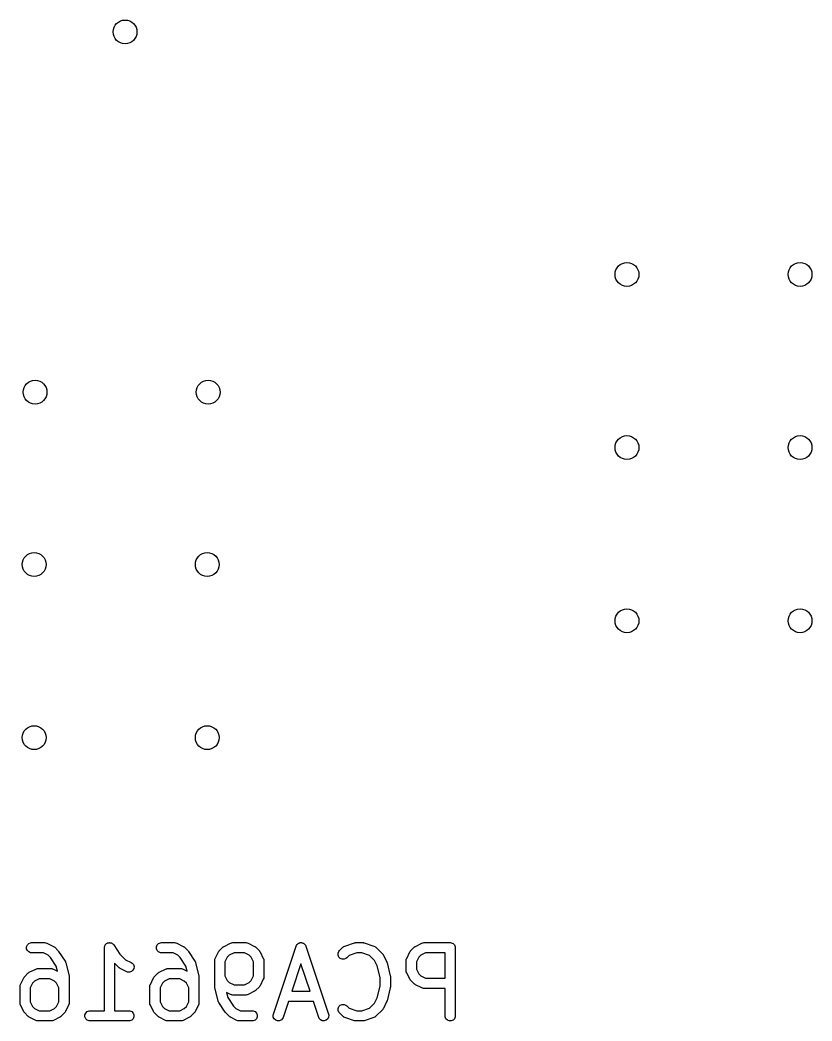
# Model space of a CAD drawing. Extents: x 0.14 to 1.51, y 0.19 to 1.9.
# Drawn here: x 0.139 to 0.597, y 1.229 to 1.807 of the extents above; entities that cross this region are included whole.
import ezdxf

# ---------------------------------------------------------------- set-up
doc = ezdxf.new("R2010")
doc.units = 0
doc.header["$MEASUREMENT"] = 0
doc.layers.add('BLACK', color=7, linetype='CONTINUOUS')

msp = doc.modelspace()

# ---------------------------------------------------------------- linework, layer by layer
at = {"layer": 'BLACK', "linetype": 'CONTINUOUS'}
for p, q in [((0.14312, 1.2718), (0.14356, 1.27287)), ((0.14312, 1.27065), (0.14312, 1.2718)), ((0.14356, 1.27287), (0.14437, 1.27368)), ((0.14437, 1.27368), (0.14544, 1.27412)), ((0.14544, 1.27412), (0.14601, 1.27418)), ((0.14601, 1.27418), (0.15351, 1.27418)), ((0.15351, 1.27418), (0.15409, 1.27412)), ((0.15409, 1.27412), (0.15419, 1.27408)), ((0.15419, 1.27408), (0.15429, 1.27408)), ((0.15429, 1.27408), (0.15483, 1.27387)), ((0.15483, 1.27387), (0.15858, 1.27199)), ((0.15858, 1.27199), (0.15883, 1.27184)), ((0.15883, 1.27184), (0.1589, 1.27181)), ((0.1589, 1.27181), (0.15898, 1.27174)), ((0.15898, 1.27174), (0.15907, 1.27169)), ((0.15907, 1.27169), (0.15913, 1.27163)), ((0.15913, 1.27163), (0.15935, 1.27144)), ((0.18806, 1.27123), (0.18811, 1.2718)), ((0.18811, 1.2718), (0.18823, 1.27207)), ((0.18823, 1.27207), (0.18828, 1.27236)), ((0.18828, 1.27236), (0.18844, 1.2726)), ((0.18844, 1.2726), (0.18855, 1.27287)), ((0.18855, 1.27287), (0.18876, 1.27307)), ((0.18876, 1.27307), (0.18892, 1.27332)), ((0.18892, 1.27332), (0.18916, 1.27348)), ((0.18916, 1.27348), (0.18937, 1.27368)), ((0.18937, 1.27368), (0.18964, 1.27379)), ((0.18964, 1.27379), (0.18988, 1.27396)), ((0.18988, 1.27396), (0.19017, 1.27401)), ((0.19017, 1.27401), (0.19043, 1.27412)), ((0.19043, 1.27412), (0.19073, 1.27412)), ((0.19073, 1.27412), (0.19101, 1.27418)), ((0.19101, 1.27418), (0.1913, 1.27412)), ((0.1913, 1.27412), (0.19159, 1.27412)), ((0.19159, 1.27412), (0.19186, 1.27401)), ((0.19186, 1.27401), (0.19214, 1.27395)), ((0.19214, 1.27395), (0.19238, 1.27379)), ((0.19238, 1.27379), (0.19265, 1.27368)), ((0.19265, 1.27368), (0.19286, 1.27348)), ((0.19286, 1.27348), (0.1931, 1.27331)), ((0.1931, 1.27331), (0.19346, 1.27287)), ((0.19346, 1.27287), (0.19346, 1.27287)), ((0.19346, 1.27287), (0.19346, 1.27287)), ((0.19346, 1.27287), (0.19347, 1.27287)), ((0.19347, 1.27287), (0.19705, 1.26748)), ((0.21811, 1.2718), (0.21855, 1.27287)), ((0.21811, 1.27065), (0.21811, 1.2718)), ((0.21855, 1.27287), (0.21937, 1.27368)), ((0.21937, 1.27368), (0.22043, 1.27412)), ((0.22043, 1.27412), (0.22101, 1.27418)), ((0.22101, 1.27418), (0.2285, 1.27418)), ((0.2285, 1.27418), (0.22908, 1.27412)), ((0.22908, 1.27412), (0.22918, 1.27408)), ((0.22918, 1.27408), (0.22928, 1.27408)), ((0.22928, 1.27408), (0.22983, 1.27387)), ((0.22983, 1.27387), (0.23357, 1.27199)), ((0.23357, 1.27199), (0.23382, 1.27184)), ((0.23382, 1.27184), (0.23389, 1.27181)), ((0.23389, 1.27181), (0.23398, 1.27174)), ((0.23398, 1.27174), (0.23406, 1.27169)), ((0.23406, 1.27169), (0.23412, 1.27163)), ((0.23412, 1.27163), (0.23434, 1.27144)), ((0.25641, 1.27144), (0.25664, 1.27163)), ((0.25664, 1.27163), (0.25669, 1.27169)), ((0.25669, 1.27169), (0.25678, 1.27174)), ((0.25678, 1.27174), (0.25686, 1.27181)), ((0.25686, 1.27181), (0.25693, 1.27184)), ((0.25693, 1.27184), (0.25718, 1.27199)), ((0.25718, 1.27199), (0.26093, 1.27387)), ((0.26093, 1.27387), (0.26147, 1.27408)), ((0.26147, 1.27408), (0.26158, 1.27408)), ((0.26158, 1.27408), (0.26167, 1.27412)), ((0.26167, 1.27412), (0.26225, 1.27418)), ((0.26225, 1.27418), (0.26975, 1.27418)), ((0.26975, 1.27418), (0.27033, 1.27412)), ((0.27033, 1.27412), (0.27042, 1.27408)), ((0.27042, 1.27408), (0.27053, 1.27408)), ((0.27053, 1.27408), (0.27107, 1.27387)), ((0.27107, 1.27387), (0.27482, 1.27199)), ((0.27482, 1.27199), (0.27507, 1.27184)), ((0.27507, 1.27184), (0.27514, 1.27181)), ((0.27514, 1.27181), (0.27522, 1.27174)), ((0.27522, 1.27174), (0.27531, 1.27169)), ((0.27531, 1.27169), (0.27536, 1.27163)), ((0.27536, 1.27163), (0.27559, 1.27144)), ((0.2857, 1.23279), (0.29882, 1.27216)), ((0.29882, 1.27216), (0.29906, 1.27269)), ((0.29906, 1.27269), (0.29919, 1.27285)), ((0.29919, 1.27285), (0.29929, 1.27304)), ((0.29929, 1.27304), (0.29957, 1.27328)), ((0.29957, 1.27328), (0.29981, 1.27356)), ((0.29981, 1.27356), (0.3, 1.27365)), ((0.3, 1.27365), (0.30016, 1.27379)), ((0.30016, 1.27379), (0.30051, 1.27391)), ((0.30051, 1.27391), (0.30084, 1.27408)), ((0.30084, 1.27408), (0.30105, 1.27409)), ((0.30105, 1.27409), (0.30125, 1.27416)), ((0.30125, 1.27416), (0.30162, 1.27413)), ((0.30162, 1.27413), (0.30199, 1.27416)), ((0.30199, 1.27416), (0.30219, 1.27409)), ((0.30219, 1.27409), (0.3024, 1.27408)), ((0.3024, 1.27408), (0.30273, 1.27391)), ((0.30273, 1.27391), (0.30308, 1.27379)), ((0.30308, 1.27379), (0.30324, 1.27365)), ((0.30324, 1.27365), (0.30343, 1.27356)), ((0.30343, 1.27356), (0.30367, 1.27328)), ((0.30367, 1.27328), (0.30395, 1.27304)), ((0.30395, 1.27304), (0.30405, 1.27285)), ((0.30405, 1.27285), (0.30419, 1.27269)), ((0.30419, 1.27269), (0.30442, 1.27216)), ((0.30442, 1.27216), (0.31755, 1.23279)), ((0.32578, 1.27144), (0.32623, 1.27181)), ((0.32623, 1.27181), (0.32632, 1.27185)), ((0.32632, 1.27185), (0.3264, 1.27192)), ((0.3264, 1.27192), (0.32693, 1.27215)), ((0.32693, 1.27215), (0.33256, 1.27403)), ((0.33256, 1.27403), (0.33284, 1.27409)), ((0.33284, 1.27409), (0.33292, 1.27412)), ((0.33292, 1.27412), (0.33302, 1.27413)), ((0.33302, 1.27413), (0.33312, 1.27416)), ((0.33312, 1.27416), (0.3332, 1.27415)), ((0.3332, 1.27415), (0.33349, 1.27418)), ((0.33349, 1.27418), (0.33724, 1.27418)), ((0.33724, 1.27418), (0.33753, 1.27415)), ((0.33753, 1.27415), (0.33761, 1.27416)), ((0.33761, 1.27416), (0.33771, 1.27413)), ((0.33771, 1.27413), (0.33782, 1.27412)), ((0.33782, 1.27412), (0.33789, 1.27409)), ((0.33789, 1.27409), (0.33817, 1.27403)), ((0.33817, 1.27403), (0.3438, 1.27215)), ((0.3438, 1.27215), (0.34433, 1.27192)), ((0.34433, 1.27192), (0.34441, 1.27185)), ((0.34441, 1.27185), (0.34451, 1.27181)), ((0.34451, 1.27181), (0.34495, 1.27144)), ((0.36702, 1.27144), (0.36725, 1.27163)), ((0.36725, 1.27163), (0.3673, 1.27169)), ((0.3673, 1.27169), (0.36739, 1.27174)), ((0.36739, 1.27174), (0.36747, 1.27181)), ((0.36747, 1.27181), (0.36754, 1.27184)), ((0.36754, 1.27184), (0.36779, 1.27199)), ((0.36779, 1.27199), (0.37154, 1.27387)), ((0.37154, 1.27387), (0.37208, 1.27408)), ((0.37208, 1.27408), (0.37219, 1.27408)), ((0.37219, 1.27408), (0.37229, 1.27412)), ((0.37229, 1.27412), (0.37286, 1.27418)), ((0.37286, 1.27418), (0.38786, 1.27418)), ((0.38786, 1.27418), (0.38844, 1.27412)), ((0.38844, 1.27412), (0.3895, 1.27368)), ((0.3895, 1.27368), (0.39031, 1.27287)), ((0.39031, 1.27287), (0.39076, 1.2718)), ((0.39076, 1.2718), (0.39081, 1.27123)), ((0.14356, 1.26959), (0.14312, 1.27065)), ((0.14437, 1.26877), (0.14356, 1.26959)), ((0.14544, 1.26833), (0.14437, 1.26877)), ((0.14601, 1.26827), (0.14544, 1.26833)), ((0.15282, 1.26827), (0.14601, 1.26827)), ((0.15551, 1.26693), (0.15282, 1.26827)), ((0.15684, 1.2656), (0.15551, 1.26693)), ((0.15935, 1.27144), (0.16123, 1.26957)), ((0.16123, 1.26957), (0.16123, 1.26956)), ((0.16123, 1.26956), (0.16123, 1.26956)), ((0.16123, 1.26956), (0.16142, 1.26933)), ((0.16142, 1.26933), (0.16159, 1.26912)), ((0.16159, 1.26912), (0.16159, 1.26912)), ((0.16159, 1.26912), (0.1616, 1.26912)), ((0.1616, 1.26912), (0.16534, 1.26349)), ((0.18806, 1.23481), (0.18806, 1.27123)), ((0.18806, 1.27123), (0.18806, 1.27123)), ((0.18806, 1.27123), (0.18806, 1.27123)), ((0.18806, 1.27123), (0.18806, 1.27123)), ((0.19705, 1.26748), (0.20026, 1.26428)), ((0.21855, 1.26959), (0.21811, 1.27065)), ((0.21937, 1.26877), (0.21855, 1.26959)), ((0.22043, 1.26833), (0.21937, 1.26877)), ((0.22101, 1.26827), (0.22043, 1.26833)), ((0.22781, 1.26827), (0.22101, 1.26827)), ((0.23051, 1.26693), (0.22781, 1.26827)), ((0.23183, 1.2656), (0.23051, 1.26693)), ((0.23434, 1.27144), (0.23622, 1.26957)), ((0.23622, 1.26957), (0.23622, 1.26956)), ((0.23622, 1.26956), (0.23622, 1.26956)), ((0.23622, 1.26956), (0.23641, 1.26933)), ((0.23641, 1.26933), (0.23658, 1.26912)), ((0.23658, 1.26912), (0.23658, 1.26912)), ((0.23658, 1.26912), (0.23659, 1.26912)), ((0.23659, 1.26912), (0.24034, 1.26349)), ((0.25211, 1.26505), (0.25399, 1.2688)), ((0.25399, 1.2688), (0.25414, 1.26905)), ((0.25414, 1.26905), (0.25417, 1.26912)), ((0.25417, 1.26912), (0.25424, 1.2692)), ((0.25424, 1.2692), (0.25429, 1.26929)), ((0.25429, 1.26929), (0.25435, 1.26934)), ((0.25435, 1.26934), (0.25454, 1.26957)), ((0.25454, 1.26957), (0.25641, 1.27144)), ((0.26025, 1.26693), (0.25905, 1.26573)), ((0.26295, 1.26827), (0.26025, 1.26693)), ((0.26905, 1.26827), (0.26295, 1.26827)), ((0.27175, 1.26693), (0.26905, 1.26827)), ((0.27295, 1.26573), (0.27175, 1.26693)), ((0.27559, 1.27144), (0.27746, 1.26957)), ((0.27746, 1.26957), (0.27765, 1.26934)), ((0.27765, 1.26934), (0.27771, 1.26929)), ((0.27771, 1.26929), (0.27776, 1.2692)), ((0.27776, 1.2692), (0.27783, 1.26912)), ((0.27783, 1.26912), (0.27786, 1.26905)), ((0.27786, 1.26905), (0.27801, 1.2688)), ((0.27801, 1.2688), (0.27989, 1.26505)), ((0.3231, 1.26805), (0.32354, 1.26912)), ((0.3231, 1.2669), (0.3231, 1.26805)), ((0.32354, 1.26584), (0.3231, 1.2669)), ((0.32354, 1.26912), (0.3239, 1.26957)), ((0.32435, 1.26502), (0.32354, 1.26584)), ((0.3239, 1.26957), (0.32578, 1.27144)), ((0.32946, 1.26677), (0.32808, 1.26539)), ((0.33397, 1.26827), (0.32946, 1.26677)), ((0.33676, 1.26827), (0.33397, 1.26827)), ((0.34127, 1.26677), (0.33676, 1.26827)), ((0.34419, 1.26385), (0.34127, 1.26677)), ((0.34495, 1.27144), (0.3487, 1.26769)), ((0.3487, 1.26769), (0.34889, 1.26746)), ((0.34889, 1.26746), (0.34895, 1.26741)), ((0.34895, 1.26741), (0.349, 1.26732)), ((0.349, 1.26732), (0.34907, 1.26724)), ((0.34907, 1.26724), (0.3491, 1.26717)), ((0.3491, 1.26717), (0.34926, 1.26692)), ((0.34926, 1.26692), (0.35113, 1.26317)), ((0.36272, 1.26505), (0.3646, 1.2688)), ((0.3646, 1.2688), (0.36475, 1.26905)), ((0.36475, 1.26905), (0.36478, 1.26912)), ((0.36478, 1.26912), (0.36485, 1.2692)), ((0.36485, 1.2692), (0.3649, 1.26929)), ((0.3649, 1.26929), (0.36496, 1.26934)), ((0.36496, 1.26934), (0.36515, 1.26957)), ((0.36515, 1.26957), (0.36702, 1.27144)), ((0.37086, 1.26693), (0.36966, 1.26573)), ((0.37356, 1.26827), (0.37086, 1.26693)), ((0.38491, 1.26827), (0.37356, 1.26827)), ((0.38491, 1.25356), (0.38491, 1.26827)), ((0.39081, 1.27123), (0.39081, 1.23186)), ((0.16015, 1.26064), (0.15684, 1.2656)), ((0.16088, 1.25772), (0.16015, 1.26064)), ((0.16534, 1.26349), (0.16551, 1.26317)), ((0.16551, 1.26317), (0.16556, 1.26311)), ((0.16556, 1.26311), (0.16558, 1.26305)), ((0.16558, 1.26305), (0.16562, 1.26298)), ((0.16562, 1.26298), (0.16563, 1.26291)), ((0.16563, 1.26291), (0.16575, 1.26257)), ((0.16575, 1.26257), (0.16763, 1.25507)), ((0.19642, 1.25977), (0.19396, 1.26222)), ((0.19396, 1.26222), (0.19396, 1.23481)), ((0.20026, 1.26428), (0.20358, 1.26262)), ((0.20358, 1.26262), (0.20407, 1.26231)), ((0.20407, 1.26231), (0.20482, 1.26144)), ((0.20482, 1.26144), (0.20519, 1.26035)), ((0.20519, 1.26035), (0.20511, 1.2592)), ((0.23514, 1.26064), (0.23183, 1.2656)), ((0.23587, 1.25772), (0.23514, 1.26064)), ((0.24034, 1.26349), (0.2405, 1.26317)), ((0.2405, 1.26317), (0.24055, 1.26311)), ((0.24055, 1.26311), (0.24057, 1.26305)), ((0.24057, 1.26305), (0.24061, 1.26298)), ((0.24061, 1.26298), (0.24062, 1.26291)), ((0.24062, 1.26291), (0.24074, 1.26257)), ((0.24074, 1.26257), (0.24262, 1.25507)), ((0.2518, 1.26373), (0.25186, 1.2643)), ((0.2518, 1.24873), (0.2518, 1.26373)), ((0.25186, 1.2643), (0.2519, 1.2644)), ((0.2519, 1.26451), (0.25211, 1.26505)), ((0.2519, 1.2644), (0.2519, 1.26451)), ((0.25905, 1.26573), (0.2577, 1.26303)), ((0.2577, 1.26303), (0.2577, 1.25505)), ((0.2743, 1.26303), (0.27295, 1.26573)), ((0.2743, 1.25505), (0.2743, 1.26303)), ((0.27989, 1.26505), (0.2801, 1.26451)), ((0.2801, 1.26451), (0.2801, 1.2644)), ((0.2801, 1.2644), (0.28014, 1.2643)), ((0.28014, 1.2643), (0.2802, 1.26373)), ((0.2802, 1.26373), (0.2802, 1.25435)), ((0.30162, 1.26189), (0.29634, 1.24606)), ((0.3069, 1.24606), (0.30162, 1.26189)), ((0.32542, 1.26458), (0.32435, 1.26502)), ((0.32657, 1.26458), (0.32542, 1.26458)), ((0.32763, 1.26502), (0.32657, 1.26458)), ((0.32808, 1.26539), (0.32763, 1.26502)), ((0.3457, 1.26082), (0.34419, 1.26385)), ((0.34741, 1.25399), (0.3457, 1.26082)), ((0.35113, 1.26317), (0.35115, 1.26313)), ((0.35115, 1.26313), (0.35116, 1.26311)), ((0.35116, 1.26311), (0.35125, 1.26287)), ((0.35125, 1.26287), (0.35134, 1.26263)), ((0.35134, 1.26263), (0.35134, 1.26261)), ((0.35134, 1.26261), (0.35135, 1.26257)), ((0.35135, 1.26257), (0.35323, 1.25507)), ((0.36241, 1.26373), (0.36247, 1.2643)), ((0.36241, 1.2581), (0.36241, 1.26373)), ((0.36247, 1.2643), (0.36251, 1.2644)), ((0.36251, 1.26451), (0.36272, 1.26505)), ((0.36251, 1.2644), (0.36251, 1.26451)), ((0.36966, 1.26573), (0.36832, 1.26303)), ((0.36832, 1.26303), (0.36832, 1.2588)), ((0.14175, 1.2542), (0.14181, 1.25429)), ((0.14181, 1.25429), (0.14187, 1.25434)), ((0.14187, 1.25434), (0.14205, 1.25457)), ((0.14205, 1.25457), (0.14393, 1.25644)), ((0.14393, 1.25644), (0.14415, 1.25663)), ((0.14415, 1.25663), (0.1442, 1.25669)), ((0.1442, 1.25669), (0.14429, 1.25674)), ((0.14429, 1.25674), (0.14437, 1.25681)), ((0.14437, 1.25681), (0.14445, 1.25684)), ((0.14445, 1.25684), (0.14469, 1.257)), ((0.14469, 1.257), (0.14844, 1.25887)), ((0.14844, 1.25887), (0.14898, 1.25908)), ((0.14898, 1.25908), (0.14909, 1.25908)), ((0.14909, 1.25908), (0.14919, 1.25913)), ((0.14919, 1.25913), (0.14976, 1.25918)), ((0.14976, 1.25918), (0.15726, 1.25918)), ((0.15726, 1.25918), (0.15784, 1.25913)), ((0.15784, 1.25913), (0.15794, 1.25908)), ((0.15794, 1.25908), (0.15804, 1.25908)), ((0.15804, 1.25908), (0.15858, 1.25887)), ((0.15858, 1.25887), (0.16088, 1.25772)), ((0.16763, 1.25507), (0.16764, 1.25497)), ((0.16764, 1.25497), (0.16766, 1.25493)), ((0.16766, 1.25493), (0.16768, 1.25471)), ((0.16768, 1.25471), (0.16771, 1.2545)), ((0.16771, 1.2545), (0.16771, 1.25446)), ((0.16771, 1.25446), (0.16772, 1.25435)), ((0.16772, 1.25435), (0.16772, 1.23936)), ((0.19665, 1.25958), (0.19642, 1.25977)), ((0.1967, 1.25952), (0.19665, 1.25958)), ((0.19679, 1.25947), (0.1967, 1.25952)), ((0.19687, 1.2594), (0.19679, 1.25947)), ((0.19694, 1.25937), (0.19687, 1.2594)), ((0.19719, 1.25921), (0.19694, 1.25937)), ((0.20094, 1.25734), (0.19719, 1.25921)), ((0.20148, 1.25713), (0.20094, 1.25734)), ((0.20263, 1.25705), (0.20148, 1.25713)), ((0.20372, 1.25741), (0.20263, 1.25705)), ((0.20459, 1.25817), (0.20372, 1.25741)), ((0.20511, 1.2592), (0.20459, 1.25817)), ((0.21674, 1.2542), (0.2168, 1.25429)), ((0.2168, 1.25429), (0.21686, 1.25434)), ((0.21686, 1.25434), (0.21704, 1.25457)), ((0.21704, 1.25457), (0.21892, 1.25644)), ((0.21892, 1.25644), (0.21914, 1.25663)), ((0.21914, 1.25663), (0.2192, 1.25669)), ((0.2192, 1.25669), (0.21928, 1.25674)), ((0.21928, 1.25674), (0.21937, 1.25681)), ((0.21937, 1.25681), (0.21944, 1.25684)), ((0.21944, 1.25684), (0.21969, 1.257)), ((0.21969, 1.257), (0.22343, 1.25887)), ((0.22343, 1.25887), (0.22398, 1.25908)), ((0.22398, 1.25908), (0.22408, 1.25908)), ((0.22408, 1.25908), (0.22418, 1.25913)), ((0.22418, 1.25913), (0.22476, 1.25918)), ((0.22476, 1.25918), (0.23225, 1.25918)), ((0.23225, 1.25918), (0.23283, 1.25913)), ((0.23283, 1.25913), (0.23293, 1.25908)), ((0.23293, 1.25908), (0.23303, 1.25908)), ((0.23303, 1.25908), (0.23357, 1.25887)), ((0.23357, 1.25887), (0.23587, 1.25772)), ((0.24262, 1.25507), (0.24263, 1.25497)), ((0.24263, 1.25497), (0.24265, 1.25493)), ((0.24265, 1.25493), (0.24267, 1.25471)), ((0.24267, 1.25471), (0.2427, 1.2545)), ((0.2427, 1.2545), (0.2427, 1.25446)), ((0.2427, 1.25446), (0.24271, 1.25435)), ((0.24271, 1.25435), (0.24271, 1.23936)), ((0.2577, 1.25505), (0.25905, 1.25235)), ((0.27295, 1.25235), (0.2743, 1.25505)), ((0.2802, 1.25435), (0.28014, 1.25378)), ((0.35323, 1.25507), (0.35324, 1.25497)), ((0.35324, 1.25497), (0.35326, 1.25493)), ((0.35326, 1.25493), (0.35328, 1.25471)), ((0.35328, 1.25471), (0.35331, 1.2545)), ((0.35331, 1.2545), (0.35331, 1.25446)), ((0.35331, 1.25446), (0.35332, 1.25435)), ((0.35332, 1.25435), (0.35332, 1.24873)), ((0.36247, 1.25753), (0.36241, 1.2581)), ((0.36251, 1.25743), (0.36247, 1.25753)), ((0.36251, 1.25732), (0.36251, 1.25743)), ((0.36272, 1.25678), (0.36251, 1.25732)), ((0.3646, 1.25303), (0.36272, 1.25678)), ((0.36832, 1.2588), (0.36966, 1.2561)), ((0.36966, 1.2561), (0.37086, 1.25491)), ((0.37086, 1.25491), (0.37356, 1.25356)), ((0.13931, 1.24873), (0.13937, 1.24931)), ((0.13931, 1.23936), (0.13931, 1.24873)), ((0.13937, 1.24931), (0.13941, 1.2494)), ((0.13941, 1.2494), (0.13942, 1.24951)), ((0.13942, 1.24951), (0.13962, 1.25005)), ((0.13962, 1.25005), (0.1415, 1.2538)), ((0.1415, 1.2538), (0.14166, 1.25405)), ((0.14166, 1.25405), (0.14169, 1.25412)), ((0.14169, 1.25412), (0.14175, 1.2542)), ((0.14657, 1.25073), (0.14522, 1.24803)), ((0.14776, 1.25193), (0.14657, 1.25073)), ((0.15046, 1.25328), (0.14776, 1.25193)), ((0.15657, 1.25328), (0.15046, 1.25328)), ((0.15926, 1.25193), (0.15657, 1.25328)), ((0.16046, 1.25073), (0.15926, 1.25193)), ((0.16181, 1.24803), (0.16046, 1.25073)), ((0.2143, 1.24873), (0.21436, 1.24931)), ((0.2143, 1.23936), (0.2143, 1.24873)), ((0.21436, 1.24931), (0.2144, 1.2494)), ((0.2144, 1.2494), (0.21441, 1.24951)), ((0.21441, 1.24951), (0.21462, 1.25005)), ((0.21462, 1.25005), (0.21649, 1.2538)), ((0.21649, 1.2538), (0.21665, 1.25405)), ((0.21665, 1.25405), (0.21668, 1.25412)), ((0.21668, 1.25412), (0.21674, 1.2542)), ((0.22156, 1.25073), (0.22021, 1.24803)), ((0.22275, 1.25193), (0.22156, 1.25073)), ((0.22545, 1.25328), (0.22275, 1.25193)), ((0.23156, 1.25328), (0.22545, 1.25328)), ((0.23425, 1.25193), (0.23156, 1.25328)), ((0.23545, 1.25073), (0.23425, 1.25193)), ((0.2368, 1.24803), (0.23545, 1.25073)), ((0.25181, 1.24863), (0.2518, 1.24873)), ((0.2518, 1.24859), (0.25181, 1.24863)), ((0.25183, 1.24837), (0.2518, 1.24859)), ((0.25905, 1.25235), (0.26025, 1.25116)), ((0.26025, 1.25116), (0.26295, 1.24981)), ((0.26295, 1.24981), (0.26905, 1.24981)), ((0.26905, 1.24981), (0.27175, 1.25116)), ((0.27175, 1.25116), (0.27295, 1.25235)), ((0.27746, 1.24852), (0.27559, 1.24664)), ((0.27765, 1.24874), (0.27746, 1.24852)), ((0.27771, 1.24879), (0.27765, 1.24874)), ((0.27776, 1.24888), (0.27771, 1.24879)), ((0.27783, 1.24896), (0.27776, 1.24888)), ((0.27786, 1.24904), (0.27783, 1.24896)), ((0.27801, 1.24928), (0.27786, 1.24904)), ((0.27989, 1.25303), (0.27801, 1.24928)), ((0.2801, 1.25357), (0.27989, 1.25303)), ((0.28014, 1.25378), (0.2801, 1.25368)), ((0.2801, 1.25368), (0.2801, 1.25357)), ((0.3457, 1.24226), (0.34741, 1.24909)), ((0.34741, 1.24909), (0.34741, 1.25399)), ((0.35331, 1.24859), (0.35328, 1.24837)), ((0.35332, 1.24873), (0.35331, 1.24863)), ((0.35331, 1.24863), (0.35331, 1.24859)), ((0.36475, 1.25279), (0.3646, 1.25303)), ((0.36478, 1.25271), (0.36475, 1.25279)), ((0.36485, 1.25263), (0.36478, 1.25271)), ((0.3649, 1.25254), (0.36485, 1.25263)), ((0.36496, 1.25249), (0.3649, 1.25254)), ((0.36515, 1.25227), (0.36496, 1.25249)), ((0.36702, 1.25039), (0.36515, 1.25227)), ((0.36725, 1.25021), (0.36702, 1.25039)), ((0.3673, 1.25015), (0.36725, 1.25021)), ((0.36739, 1.25009), (0.3673, 1.25015)), ((0.36747, 1.25002), (0.36739, 1.25009)), ((0.36754, 1.24999), (0.36747, 1.25002)), ((0.36779, 1.24984), (0.36754, 1.24999)), ((0.37154, 1.24796), (0.36779, 1.24984)), ((0.37356, 1.25356), (0.38491, 1.25356)), ((0.14522, 1.24803), (0.14522, 1.24005)), ((0.16181, 1.24005), (0.16181, 1.24803)), ((0.22021, 1.24803), (0.22021, 1.24005)), ((0.2368, 1.24005), (0.2368, 1.24803)), ((0.25186, 1.24815), (0.25183, 1.24837)), ((0.25187, 1.24811), (0.25186, 1.24815)), ((0.25189, 1.24801), (0.25187, 1.24811)), ((0.25376, 1.24052), (0.25189, 1.24801)), ((0.26093, 1.24421), (0.25864, 1.24536)), ((0.25864, 1.24536), (0.25937, 1.24244)), ((0.26147, 1.24401), (0.26093, 1.24421)), ((0.26158, 1.244), (0.26147, 1.24401)), ((0.26167, 1.24396), (0.26158, 1.244)), ((0.26225, 1.2439), (0.26167, 1.24396)), ((0.26975, 1.2439), (0.26225, 1.2439)), ((0.27033, 1.24396), (0.26975, 1.2439)), ((0.27042, 1.244), (0.27033, 1.24396)), ((0.27053, 1.24401), (0.27042, 1.244)), ((0.27107, 1.24421), (0.27053, 1.24401)), ((0.27482, 1.24609), (0.27107, 1.24421)), ((0.27507, 1.24625), (0.27482, 1.24609)), ((0.27514, 1.24628), (0.27507, 1.24625)), ((0.27522, 1.24634), (0.27514, 1.24628)), ((0.27531, 1.2464), (0.27522, 1.24634)), ((0.27536, 1.24646), (0.27531, 1.2464)), ((0.27559, 1.24664), (0.27536, 1.24646)), ((0.29634, 1.24606), (0.3069, 1.24606)), ((0.35323, 1.24801), (0.35135, 1.24052)), ((0.35324, 1.24811), (0.35323, 1.24801)), ((0.35326, 1.24815), (0.35324, 1.24811)), ((0.35328, 1.24837), (0.35326, 1.24815)), ((0.37208, 1.24776), (0.37154, 1.24796)), ((0.37219, 1.24775), (0.37208, 1.24776)), ((0.37229, 1.24771), (0.37219, 1.24775)), ((0.37286, 1.24765), (0.37229, 1.24771)), ((0.38491, 1.24765), (0.37286, 1.24765)), ((0.38491, 1.23186), (0.38491, 1.24765)), ((0.13937, 1.23878), (0.13931, 1.23936)), ((0.13941, 1.23868), (0.13937, 1.23878)), ((0.13942, 1.23858), (0.13941, 1.23868)), ((0.13962, 1.23804), (0.13942, 1.23858)), ((0.1415, 1.23429), (0.13962, 1.23804)), ((0.14522, 1.24005), (0.14657, 1.23736)), ((0.14657, 1.23736), (0.14776, 1.23616)), ((0.15926, 1.23616), (0.16046, 1.23736)), ((0.16046, 1.23736), (0.16181, 1.24005)), ((0.1674, 1.23804), (0.16553, 1.23429)), ((0.16761, 1.23858), (0.1674, 1.23804)), ((0.16762, 1.23868), (0.16761, 1.23858)), ((0.16766, 1.23878), (0.16762, 1.23868)), ((0.16772, 1.23936), (0.16766, 1.23878)), ((0.21436, 1.23878), (0.2143, 1.23936)), ((0.2144, 1.23868), (0.21436, 1.23878)), ((0.21441, 1.23858), (0.2144, 1.23868)), ((0.21462, 1.23804), (0.21441, 1.23858)), ((0.21649, 1.23429), (0.21462, 1.23804)), ((0.22021, 1.24005), (0.22156, 1.23736)), ((0.22156, 1.23736), (0.22275, 1.23616)), ((0.23425, 1.23616), (0.23545, 1.23736)), ((0.23545, 1.23736), (0.2368, 1.24005)), ((0.24239, 1.23804), (0.24052, 1.23429)), ((0.2426, 1.23858), (0.24239, 1.23804)), ((0.24261, 1.23868), (0.2426, 1.23858)), ((0.24265, 1.23878), (0.24261, 1.23868)), ((0.24271, 1.23936), (0.24265, 1.23878)), ((0.25388, 1.24018), (0.25376, 1.24052)), ((0.2539, 1.2401), (0.25388, 1.24018)), ((0.25393, 1.24004), (0.2539, 1.2401)), ((0.25396, 1.23997), (0.25393, 1.24004)), ((0.254, 1.23991), (0.25396, 1.23997)), ((0.25417, 1.23959), (0.254, 1.23991)), ((0.25792, 1.23397), (0.25417, 1.23959)), ((0.25937, 1.24244), (0.26267, 1.23749)), ((0.26267, 1.23749), (0.264, 1.23616)), ((0.29437, 1.24015), (0.2913, 1.23092)), ((0.30887, 1.24015), (0.29437, 1.24015)), ((0.31194, 1.23092), (0.30887, 1.24015)), ((0.3231, 1.23618), (0.32354, 1.23725)), ((0.32354, 1.23725), (0.32435, 1.23806)), ((0.32435, 1.23806), (0.32542, 1.2385)), ((0.32542, 1.2385), (0.32657, 1.2385)), ((0.32657, 1.2385), (0.32763, 1.23806)), ((0.32763, 1.23806), (0.32808, 1.23769)), ((0.32808, 1.23769), (0.32946, 1.23631)), ((0.34127, 1.23631), (0.34419, 1.23923)), ((0.34419, 1.23923), (0.3457, 1.24226)), ((0.35113, 1.23991), (0.34926, 1.23616)), ((0.35115, 1.23995), (0.35113, 1.23991)), ((0.35116, 1.23997), (0.35115, 1.23995)), ((0.35125, 1.24021), (0.35116, 1.23997)), ((0.35134, 1.24045), (0.35125, 1.24021)), ((0.35135, 1.24052), (0.35134, 1.24047)), ((0.35134, 1.24047), (0.35134, 1.24045)), ((0.14166, 1.23404), (0.1415, 1.23429)), ((0.14169, 1.23397), (0.14166, 1.23404)), ((0.14175, 1.23389), (0.14169, 1.23397)), ((0.14181, 1.2338), (0.14175, 1.23389)), ((0.14187, 1.23375), (0.14181, 1.2338)), ((0.14205, 1.23352), (0.14187, 1.23375)), ((0.14393, 1.23164), (0.14205, 1.23352)), ((0.14415, 1.23146), (0.14393, 1.23164)), ((0.1442, 1.2314), (0.14415, 1.23146)), ((0.14429, 1.23134), (0.1442, 1.2314)), ((0.14437, 1.23128), (0.14429, 1.23134)), ((0.14445, 1.23125), (0.14437, 1.23128)), ((0.14469, 1.23109), (0.14445, 1.23125)), ((0.14776, 1.23616), (0.15046, 1.23481)), ((0.15046, 1.23481), (0.15657, 1.23481)), ((0.15657, 1.23481), (0.15926, 1.23616)), ((0.16258, 1.23125), (0.16233, 1.23109)), ((0.16265, 1.23128), (0.16258, 1.23125)), ((0.16273, 1.23134), (0.16265, 1.23128)), ((0.16282, 1.2314), (0.16273, 1.23134)), ((0.16287, 1.23146), (0.16282, 1.2314)), ((0.1631, 1.23164), (0.16287, 1.23146)), ((0.16498, 1.23352), (0.1631, 1.23164)), ((0.16516, 1.23375), (0.16498, 1.23352)), ((0.16522, 1.2338), (0.16516, 1.23375)), ((0.16528, 1.23389), (0.16522, 1.2338)), ((0.16534, 1.23397), (0.16528, 1.23389)), ((0.16537, 1.23404), (0.16534, 1.23397)), ((0.16553, 1.23429), (0.16537, 1.23404)), ((0.17686, 1.23243), (0.17731, 1.2335)), ((0.17686, 1.23128), (0.17686, 1.23243)), ((0.17731, 1.23022), (0.17686, 1.23128)), ((0.17731, 1.2335), (0.17812, 1.23431)), ((0.17812, 1.23431), (0.17918, 1.23475)), ((0.17918, 1.23475), (0.17976, 1.23481)), ((0.17976, 1.23481), (0.18806, 1.23481)), ((0.19396, 1.23481), (0.20226, 1.23481)), ((0.20226, 1.23481), (0.20283, 1.23475)), ((0.20283, 1.23475), (0.2039, 1.23431)), ((0.2039, 1.23431), (0.20471, 1.2335)), ((0.20471, 1.2335), (0.20515, 1.23243)), ((0.20515, 1.23128), (0.20471, 1.23022)), ((0.20515, 1.23243), (0.20515, 1.23128)), ((0.21665, 1.23404), (0.21649, 1.23429)), ((0.21668, 1.23397), (0.21665, 1.23404)), ((0.21674, 1.23389), (0.21668, 1.23397)), ((0.2168, 1.2338), (0.21674, 1.23389)), ((0.21686, 1.23375), (0.2168, 1.2338)), ((0.21704, 1.23352), (0.21686, 1.23375)), ((0.21892, 1.23164), (0.21704, 1.23352)), ((0.21914, 1.23146), (0.21892, 1.23164)), ((0.2192, 1.2314), (0.21914, 1.23146)), ((0.21928, 1.23134), (0.2192, 1.2314)), ((0.21937, 1.23128), (0.21928, 1.23134)), ((0.21944, 1.23125), (0.21937, 1.23128)), ((0.21969, 1.23109), (0.21944, 1.23125)), ((0.22275, 1.23616), (0.22545, 1.23481)), ((0.22545, 1.23481), (0.23156, 1.23481)), ((0.23156, 1.23481), (0.23425, 1.23616)), ((0.23757, 1.23125), (0.23732, 1.23109)), ((0.23764, 1.23128), (0.23757, 1.23125)), ((0.23773, 1.23134), (0.23764, 1.23128)), ((0.23781, 1.2314), (0.23773, 1.23134)), ((0.23787, 1.23146), (0.23781, 1.2314)), ((0.23809, 1.23164), (0.23787, 1.23146)), ((0.23997, 1.23352), (0.23809, 1.23164)), ((0.24015, 1.23375), (0.23997, 1.23352)), ((0.24021, 1.2338), (0.24015, 1.23375)), ((0.24027, 1.23389), (0.24021, 1.2338)), ((0.24033, 1.23397), (0.24027, 1.23389)), ((0.24036, 1.23404), (0.24033, 1.23397)), ((0.24052, 1.23429), (0.24036, 1.23404)), ((0.2581, 1.23375), (0.25792, 1.23397)), ((0.25792, 1.23397), (0.25792, 1.23397)), ((0.25792, 1.23397), (0.25792, 1.23397)), ((0.25829, 1.23352), (0.2581, 1.23375)), ((0.26016, 1.23164), (0.25829, 1.23352)), ((0.25829, 1.23352), (0.25829, 1.23352)), ((0.25829, 1.23352), (0.25829, 1.23352)), ((0.26039, 1.23146), (0.26016, 1.23164)), ((0.26044, 1.2314), (0.26039, 1.23146)), ((0.26053, 1.23134), (0.26044, 1.2314)), ((0.26061, 1.23128), (0.26053, 1.23134)), ((0.26068, 1.23125), (0.26061, 1.23128)), ((0.26093, 1.23109), (0.26068, 1.23125)), ((0.264, 1.23616), (0.2667, 1.23481)), ((0.2667, 1.23481), (0.2735, 1.23481)), ((0.2735, 1.23481), (0.27408, 1.23475)), ((0.27408, 1.23475), (0.27514, 1.23431)), ((0.27514, 1.23431), (0.27595, 1.2335)), ((0.27595, 1.2335), (0.2764, 1.23243)), ((0.2764, 1.23128), (0.27595, 1.23022)), ((0.2764, 1.23243), (0.2764, 1.23128)), ((0.28557, 1.23223), (0.2857, 1.23279)), ((0.28565, 1.23108), (0.28557, 1.23223)), ((0.31755, 1.23279), (0.31767, 1.23223)), ((0.31767, 1.23223), (0.31759, 1.23108)), ((0.3231, 1.23503), (0.3231, 1.23618)), ((0.32354, 1.23397), (0.3231, 1.23503)), ((0.3239, 1.23352), (0.32354, 1.23397)), ((0.32578, 1.23164), (0.3239, 1.23352)), ((0.32623, 1.23128), (0.32578, 1.23164)), ((0.32632, 1.23124), (0.32623, 1.23128)), ((0.3264, 1.23117), (0.32632, 1.23124)), ((0.32693, 1.23093), (0.3264, 1.23117)), ((0.32946, 1.23631), (0.33397, 1.23481)), ((0.33397, 1.23481), (0.33676, 1.23481)), ((0.33676, 1.23481), (0.34127, 1.23631)), ((0.34433, 1.23117), (0.3438, 1.23093)), ((0.34441, 1.23124), (0.34433, 1.23117)), ((0.34451, 1.23128), (0.34441, 1.23124)), ((0.34495, 1.23164), (0.34451, 1.23128)), ((0.3487, 1.23539), (0.34495, 1.23164)), ((0.34889, 1.23562), (0.3487, 1.23539)), ((0.34895, 1.23567), (0.34889, 1.23562)), ((0.349, 1.23576), (0.34895, 1.23567)), ((0.34907, 1.23584), (0.349, 1.23576)), ((0.3491, 1.23591), (0.34907, 1.23584)), ((0.34926, 1.23616), (0.3491, 1.23591)), ((0.38496, 1.23128), (0.38491, 1.23186)), ((0.3854, 1.23022), (0.38496, 1.23128)), ((0.39076, 1.23128), (0.39031, 1.23022)), ((0.39081, 1.23186), (0.39076, 1.23128)), ((0.14844, 1.22922), (0.14469, 1.23109)), ((0.14898, 1.22901), (0.14844, 1.22922)), ((0.14909, 1.229), (0.14898, 1.22901)), ((0.14919, 1.22896), (0.14909, 1.229)), ((0.14976, 1.2289), (0.14919, 1.22896)), ((0.15726, 1.2289), (0.14976, 1.2289)), ((0.15784, 1.22896), (0.15726, 1.2289)), ((0.15794, 1.229), (0.15784, 1.22896)), ((0.15804, 1.22901), (0.15794, 1.229)), ((0.15858, 1.22922), (0.15804, 1.22901)), ((0.16233, 1.23109), (0.15858, 1.22922)), ((0.17812, 1.2294), (0.17731, 1.23022)), ((0.17918, 1.22896), (0.17812, 1.2294)), ((0.17976, 1.2289), (0.17918, 1.22896)), ((0.20226, 1.2289), (0.17976, 1.2289)), ((0.20283, 1.22896), (0.20226, 1.2289)), ((0.2039, 1.2294), (0.20283, 1.22896)), ((0.20471, 1.23022), (0.2039, 1.2294)), ((0.22343, 1.22922), (0.21969, 1.23109)), ((0.22398, 1.22901), (0.22343, 1.22922)), ((0.22408, 1.229), (0.22398, 1.22901)), ((0.22418, 1.22896), (0.22408, 1.229)), ((0.22476, 1.2289), (0.22418, 1.22896)), ((0.23225, 1.2289), (0.22476, 1.2289)), ((0.23283, 1.22896), (0.23225, 1.2289)), ((0.23293, 1.229), (0.23283, 1.22896)), ((0.23303, 1.22901), (0.23293, 1.229)), ((0.23357, 1.22922), (0.23303, 1.22901)), ((0.23732, 1.23109), (0.23357, 1.22922)), ((0.26468, 1.22922), (0.26093, 1.23109)), ((0.26522, 1.22901), (0.26468, 1.22922)), ((0.26533, 1.229), (0.26522, 1.22901)), ((0.26542, 1.22896), (0.26533, 1.229)), ((0.266, 1.2289), (0.26542, 1.22896)), ((0.2735, 1.2289), (0.266, 1.2289)), ((0.27408, 1.22896), (0.2735, 1.2289)), ((0.27514, 1.2294), (0.27408, 1.22896)), ((0.27595, 1.23022), (0.27514, 1.2294)), ((0.28616, 1.23005), (0.28565, 1.23108)), ((0.28703, 1.22929), (0.28616, 1.23005)), ((0.28813, 1.22893), (0.28703, 1.22929)), ((0.28928, 1.22901), (0.28813, 1.22893)), ((0.29031, 1.22952), (0.28928, 1.22901)), ((0.29106, 1.2304), (0.29031, 1.22952)), ((0.2913, 1.23092), (0.29106, 1.2304)), ((0.31218, 1.2304), (0.31194, 1.23092)), ((0.31293, 1.22952), (0.31218, 1.2304)), ((0.31396, 1.22901), (0.31293, 1.22952)), ((0.31511, 1.22893), (0.31396, 1.22901)), ((0.31621, 1.22929), (0.31511, 1.22893)), ((0.31708, 1.23005), (0.31621, 1.22929)), ((0.31759, 1.23108), (0.31708, 1.23005)), ((0.33256, 1.22906), (0.32693, 1.23093)), ((0.33284, 1.22899), (0.33256, 1.22906)), ((0.33292, 1.22896), (0.33284, 1.22899)), ((0.33302, 1.22895), (0.33292, 1.22896)), ((0.33312, 1.22893), (0.33302, 1.22895)), ((0.3332, 1.22893), (0.33312, 1.22893)), ((0.33349, 1.2289), (0.3332, 1.22893)), ((0.33724, 1.2289), (0.33349, 1.2289)), ((0.33753, 1.22893), (0.33724, 1.2289)), ((0.33761, 1.22893), (0.33753, 1.22893)), ((0.33771, 1.22895), (0.33761, 1.22893)), ((0.33782, 1.22896), (0.33771, 1.22895)), ((0.33789, 1.22899), (0.33782, 1.22896)), ((0.33817, 1.22906), (0.33789, 1.22899)), ((0.3438, 1.23093), (0.33817, 1.22906)), ((0.38622, 1.2294), (0.3854, 1.23022)), ((0.38728, 1.22896), (0.38622, 1.2294)), ((0.38844, 1.22896), (0.38728, 1.22896)), ((0.3895, 1.2294), (0.38844, 1.22896)), ((0.39031, 1.23022), (0.3895, 1.2294))]:
    msp.add_line(p, q, dxfattribs=at)
at = {"layer": 'BLACK'}
for centre in [(0.2, 1.8), (0.49, 1.66), (0.59, 1.66), (0.148, 1.592), (0.248, 1.592), (0.49, 1.56), (0.59, 1.56), (0.1475, 1.4925), (0.2475, 1.4925), (0.49, 1.46), (0.59, 1.46), (0.1475, 1.3925), (0.2475, 1.3925)]:
    msp.add_circle(centre, 0.00689, dxfattribs=at)

doc.saveas('drawing.dxf')
